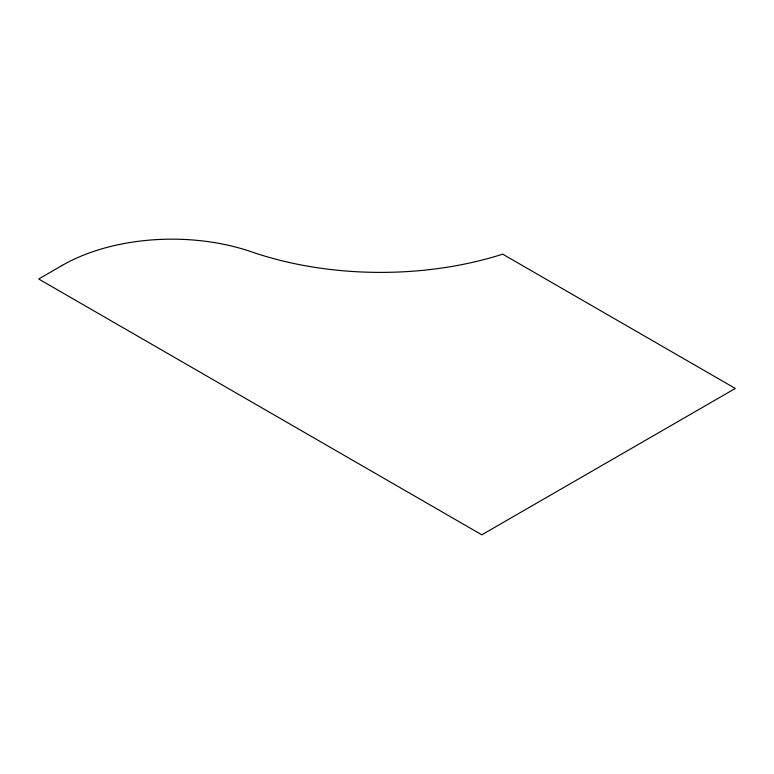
<?xml version="1.0" encoding="UTF-8"?>
<svg xmlns="http://www.w3.org/2000/svg" width="774" height="774" viewBox="0 0 774 774"><rect width="100%" height="100%" fill="white"/><g stroke="black" fill="none" stroke-linecap="round" stroke-linejoin="round"><path stroke-width="1.16" d="M62.307 265.366L38.7 278.998L481.805 534.815L735.3 388.461L502.684 254.162A251.792 145.367 0 0 1 251.84 251.947A155.216 89.61 0 0 0 62.307 265.366"/></g></svg>
